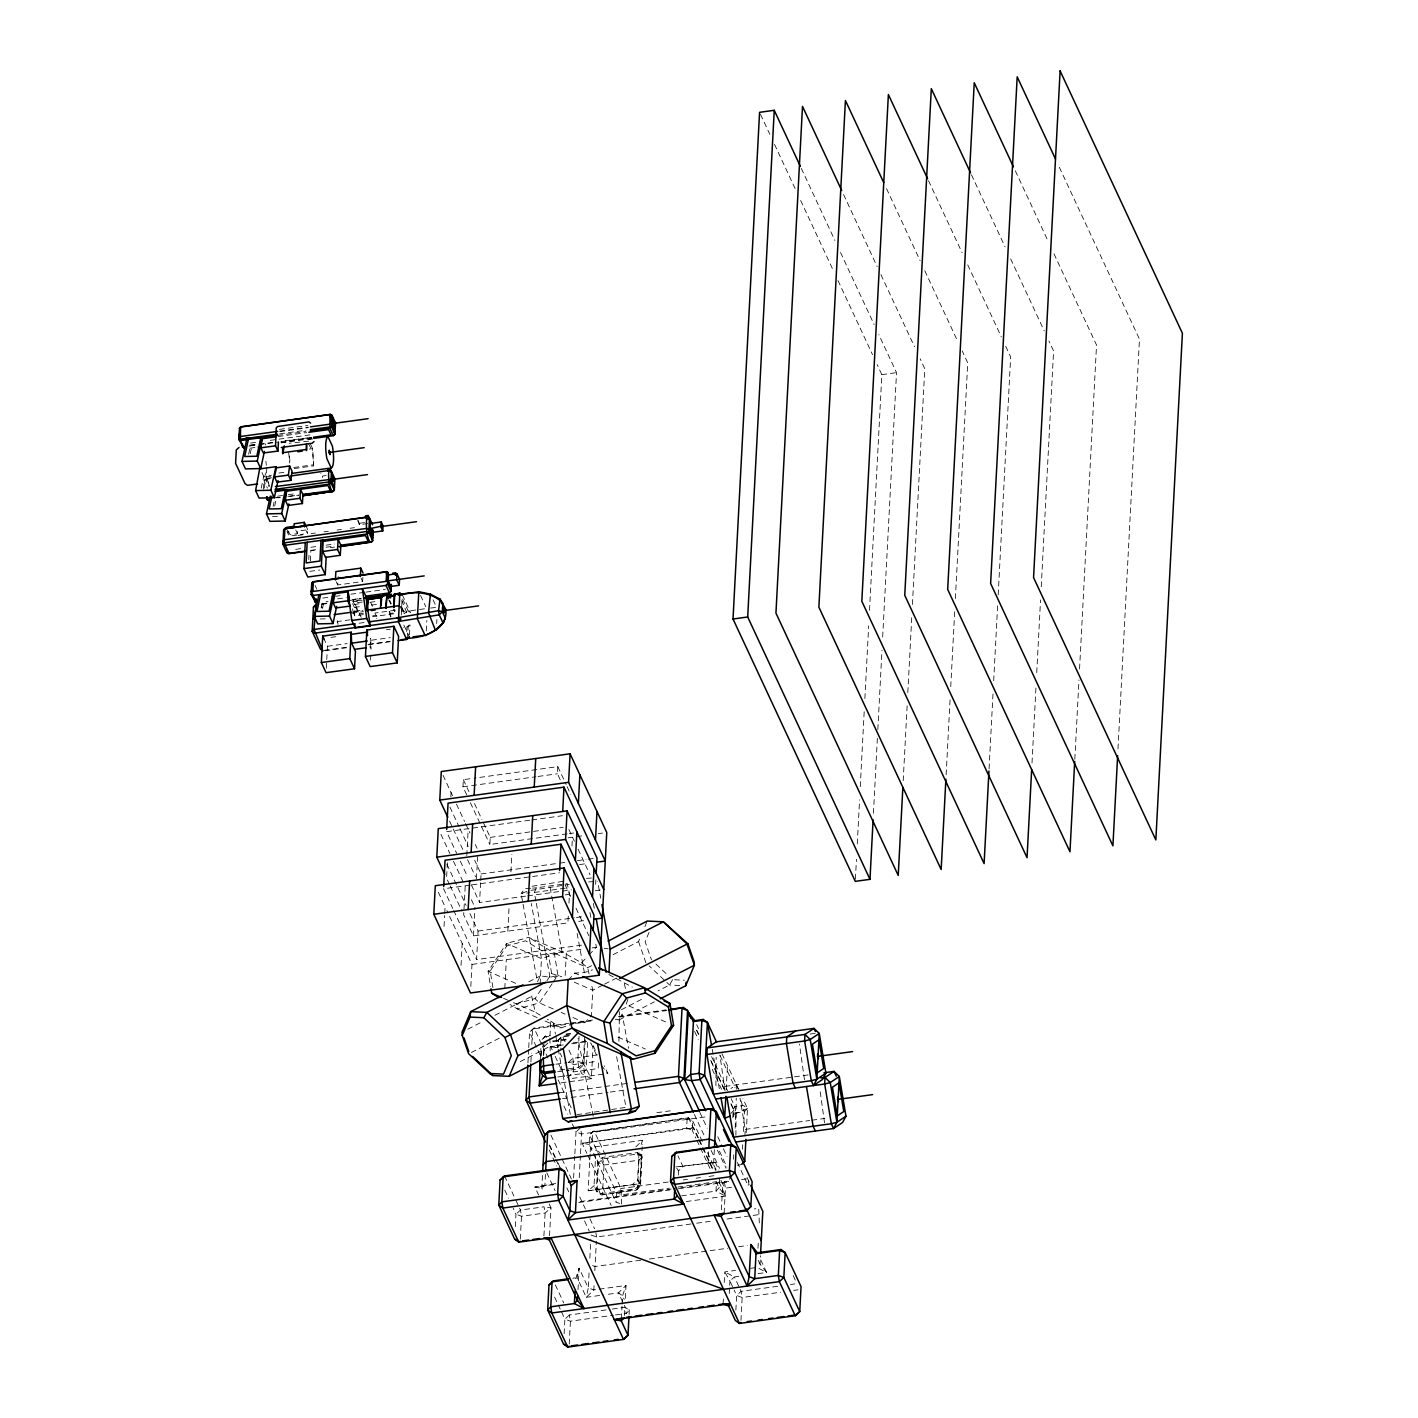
<?xml version="1.0" encoding="UTF-8"?>
<svg xmlns="http://www.w3.org/2000/svg" width="1418" height="1418" viewBox="0 0 1418 1418"><rect width="100%" height="100%" fill="white"/><g stroke="black" fill="none" stroke-linecap="round" stroke-linejoin="round"><path stroke-width="0.75" stroke-dasharray="5 3.75" d="M715.913 1085.798L716.161 1057.225M735.907 1135.41L736.226 1098.046M736.314 1089.272L736.35 1084.876L730.926 1088.51M263.5 489.175L263.943 480.684L265.538 479.195L269.03 486.675M264.599 488.04L265.042 479.532L271.99 478.309M266.832 467.231L266.123 480.631L263.429 483.113M271.529 477.724L266.584 478.415L269.562 486.09M288.315 531.023L290.034 534.692L297.461 533.682L297.585 531.112L307.741 529.712L307.529 533.558L304.108 526.22M308.61 441.158L289.237 443.249M310.79 448.07L308.468 443.728M294.253 468.543L313.644 465.884L312.403 448.673L308.096 449.258M308.752 559.596L308.982 555.253M313.644 465.884L312.704 448.832L310.099 443.267M310.365 561.014L310.897 550.663L316.834 549.847M326.3 668.286L327.452 646.289L324.297 639.518M362.866 577.339L362.654 581.54L337.732 584.978L338.175 576.559M363.345 614.632L354.748 615.82L354.376 607.4L352.603 603.607M367.865 523.579L359.569 524.713L358.329 520.495M370.169 647.211L370.647 638.206L371.091 649.196L368.733 644.109M370.523 660.079L370.878 653.556M401.259 615.075L402.109 598.892M406.682 631.542L407.126 623.246M407.533 638.88L408.384 622.715M409.483 634.927L409.997 624.824L408.171 626.756L403.35 627.412M426.269 630.904L426.818 620.535M436.673 623.583L436.886 619.56M444.047 926.468L444.614 915.496M444.738 913.298L445.075 906.705L437.967 891.443M447.379 862.8L446.564 878.167L449.276 883.963M450.835 796.916L451.066 792.52M466.682 794.754L462.959 786.795L463.349 779.67L471.928 778.482M461.045 965.392L462.197 943.431M465.193 886.339L463.686 914.894L473.47 935.88L567.927 922.852L568.388 914.078M466.806 855.603L468.17 829.246M470.829 986.379L471.981 964.417L446.883 910.569M473.47 935.88L474.977 907.325M476.466 878.788L477.618 856.826M581.575 945.132L476.59 959.596L478.079 931.059L469.819 913.352M525.511 896.176L479.568 902.504L480.613 882.74M480.72 880.543L481.074 873.967L474.658 860.194M567.147 833.855L489.866 844.508L490.238 837.382L482.829 821.465M504.826 988.24L506.332 959.685M507.821 931.147L509.08 906.988M510.923 871.857L511.845 854.292M515.319 1226.694L515.975 1214.216L513.174 1208.189M527.939 1062.915L528.63 1049.781M528.737 1047.583L529.552 1032.251L534.019 1028.085L568.671 1023.317M520.3 1239.137L521.505 1216.236L520.459 1210.05L514.858 1198.015M530.899 1061.905L531.36 1053.131M531.803 1044.375L532.619 1029.043L591.076 1020.978M540.134 984.057L541.463 958.603L531.271 903.461M540.293 1058.856L540.843 1048.469M540.825 1055.541L541.286 1046.892M541.144 1056.073L541.587 1047.76M560.216 779.758L557.434 773.785L557.806 766.642L474.073 778.181M543.36 1055.63L544.122 1041.113M543.768 1054.779L544.211 1046.466L541.516 1042.549M542.509 1175.433L541.836 1188.213L543.661 1192.148M549.865 1038.153L550.202 1050.862M549.971 1036.026L550.751 1021.173L547.224 1019.223M545.451 1174.352L544.902 1184.987L541.836 1188.213L534.905 1187.114L538.574 1194.984M543.909 1235.876L545.115 1212.993L544.069 1206.789L520.459 1210.05L515.975 1214.216L521.505 1216.236L545.115 1212.993L550.999 1207.888L549.174 1203.953M549.546 1235.716L550.999 1207.888L544.069 1206.789M561.085 1037.125L558.001 1040.351L557.611 1047.76L560.695 1044.552L561.085 1037.125L571.383 1035.707M565.162 975.566L566.438 951.407M568.972 903.089L569.433 894.315L565.126 894.9M571.968 845.997L572.411 837.223L568.122 837.808M579.076 1036.292L577.764 1061.196L578.81 1067.382L581.734 1073.674L591.359 1078.69L593.061 1046.2M564.134 1333.718L564.896 1319.148L561.156 1311.118M573.599 1177.95L574.751 1156.042M574.857 1153.844L576.009 1131.936L572.287 1123.96M584.695 1036.257L583.277 1063.216L591.359 1078.69L560.961 1082.873M569.221 1344.069L570.408 1321.186L569.38 1314.982L610.165 1309.363M585.226 1039.695L583.915 1064.581L579.448 1068.747L570.71 1069.952M579.235 1177.791L580.387 1155.883M580.494 1153.685L581.522 1133.975L580.494 1127.789L576.009 1131.936L581.522 1133.975L707.121 1116.657M595.613 884.336L595.844 879.94M587.637 1042.549L586.219 1069.526L581.734 1073.674L557.717 1076.989M578.012 1289.636L579.129 1268.224L588.293 1287.899L586.272 1297.31L603.448 1294.935M590.083 1153.986L588.151 1190.801L640.28 1183.622L642.212 1146.807M590.189 1151.824L590.42 1147.481L642.549 1140.302L642.319 1144.645M598.485 1062.968L598.183 1068.534L573.457 1071.937L567.944 1069.916M589.073 1272.992L588.293 1287.899L593.823 1289.919L626.012 1285.488L625.338 1298.339M589.853 1258.156L590.845 1239.19M600.044 1152.497L590.42 1147.481L595.56 1156.663L594.036 1185.696L596.978 1192.006L601.09 1194.984L636.026 1190.163L640.511 1185.997L642.035 1156.946L639.872 1152.302M594.036 1285.665L593.823 1289.919L586.272 1297.31L577.091 1277.618L579.129 1268.224L575.69 1278.575L577.091 1277.618L572.801 1278.221M594.816 1270.776L596.375 1241.211M618.904 1041.397L619.453 1011.708M619.684 1203.457L616.015 1202.11L616.511 1192.698L589.604 1134.985L592.671 1131.777L688.545 1117.809L692.658 1120.787L703.789 1144.663M621.527 1204.13L620.995 1188.532L594.089 1130.82L589.604 1134.985L589.108 1144.397L592.83 1152.355M621.368 1318.74L622.023 1306.244M622.13 1304.17L622.573 1295.839L626.012 1285.488L618.461 1292.861L605.592 1294.634M624.452 1315.461L624.895 1306.9M629.078 1314.433L629.291 1310.267L627.625 1306.669M638.986 1152.728L637.586 1179.705L640.511 1185.997L636.026 1190.163L633.102 1183.87L637.586 1179.705L640.28 1183.622L588.151 1190.801L594.036 1185.696L598.148 1188.674L601.09 1194.984L637.444 1189.206L638.969 1160.172L637.302 1152.604L602.349 1157.425L597.864 1161.59L596.34 1190.641L600.452 1193.619L635.406 1188.798L639.872 1184.633L641.397 1155.581L637.302 1152.604M678.336 1175.026L678.548 1170.86L676.865 1167.262M708.61 1151.859L708.061 1162.512L713.573 1164.533L716.32 1170.435M714.353 1149.643L713.573 1164.533L715.239 1162.264L718.908 1170.134M719.546 1178.5L719.068 1187.912L715.984 1191.12L681.633 1195.853M724.952 1090.726L719.936 1055.01M726.176 1089.715L727.452 1065.467M721.39 1209.909L722.737 1184.207L720.911 1180.272M724.137 1213.117L725.449 1188.124L724.403 1181.938L728.692 1181.354M723.091 1303.993L723.428 1297.576M724.208 1282.581L724.775 1271.875L735.499 1270.404M732.805 1117.632L733.266 1108.965L730.5 1103.044M733.673 1116.746L734.01 1110.17L730.305 1102.194M733.531 1159.162L733.762 1154.766M735.144 1128.303L735.96 1112.882L734.932 1106.696L731.192 1098.684M729.26 1293.535L729.579 1287.296M729.703 1285.204L729.915 1281.039L724.775 1271.875L734.4 1276.891L738.689 1276.289M742.465 1149.183L742.695 1144.769M743.404 1131.546L744.432 1111.712L740.604 1099.517M735.871 1310.037L736.633 1295.467L734.116 1290.061M744.893 1135.942L745.23 1129.402L740.001 1098.135M746.24 1132.734L747.499 1108.504L742.943 1098.72M740.958 1320.406L742.146 1297.505L741.118 1291.319L734.4 1276.891L729.915 1281.039L733.283 1288.253M757.974 1248.283L758.417 1239.811M759.304 1222.936L758.701 1208.313L754.358 1208.916M758.01 1273.63L766.589 1272.442L760.048 1264.218L760.491 1255.71M804.467 1079.772L799.451 1044.056M824.514 1122.79L819.852 1089.166M855.409 879.16L856.454 859.326M857.27 843.905L859.574 799.841M860.265 786.635L864.182 711.73M864.874 698.507L868.685 625.799M869.5 610.378L881.854 374.671L877.193 364.656M873.435 813.241L877.37 738.335M877.831 729.526L881.978 650.224M882.67 637.001L896.53 372.633L878.788 334.595M903.195 780.715L907.13 705.809M907.821 692.587L911.739 617.681M912.43 604.476L924.784 368.751L920.122 358.736M946.143 774.795L950.06 699.889M950.751 686.666L954.686 611.761M955.377 598.556L967.732 362.831L962.131 350.813M989.073 768.875L992.99 693.969M993.681 680.746L997.723 603.643M998.183 594.833L1010.662 356.911L1005.061 344.893M1032.003 762.955L1035.938 688.049M1036.735 672.628L1040.546 599.938M1041.237 586.715L1053.592 350.99L1048.93 340.976M1074.826 759.25L1078.974 679.931M1079.559 668.924L1096.539 345.07L1052.652 250.951M1117.987 748.917L1139.469 339.15L1058.253 164.931M248.629 454.221L250.525 445.341L257.066 444.472M250.206 453.778L252.014 445.305M261.196 488.182L263.748 476.324L271.476 475.26M273.142 506.368L274.064 502.078M274.702 506.066L276.031 499.845M321.124 608.074L322.382 602.136M322.542 608.304L323.907 601.923L328.054 601.356M641.166 1144.45L642.549 1140.302L634.998 1147.676M540.258 1015.253L535.26 1012.097L531.697 996.411L532.902 992.848M627.89 999.335L626.065 1004.688L667.63 1022.768M613.108 954.651L638.543 941.587L640.121 937.865M644.871 926.663L647.246 921.044M649.019 932.459L645.119 941.658L651.465 959.844M535.933 901.157L534.32 892.454L536.341 887.828L567.129 883.574L570.692 898.604M270.643 476.324L264.156 477.228L266.247 472.407M537.422 981.823L540.4 975.868L550.024 977.25L559.348 975.212L553.463 978.225M615.341 1019.329L619.187 1019.879L622.165 1013.923L628.529 1048.31M672.593 979.643L669.544 984.996L658.005 990.916M492.897 987.513L490.185 970.94L506.758 945.948L506.598 943.431L528.666 937.387L562.007 951.903L581.628 962.751L587.655 967.696L589.055 973.847M537.121 1017.575L517.322 1008.96L516.223 1003.749L535.065 998.609L542.172 987.885M546.905 980.76L551.637 973.617L548.589 954.97L525.599 940.79L506.758 945.948M552.098 983.755L539.389 1002.934L517.322 1008.96L509.984 1004.44M553.268 982.018L557.877 975.052L554.314 953.197L528.666 937.387M724.403 1181.938L722.737 1184.207L725.449 1188.124L731.883 1187.238M581.628 962.751L587.531 956.512M589.002 954.952L596.358 947.153L595.152 940.666M568.157 980.086L574.786 973.085L584.376 972.518L592.547 969.841M575.212 1023.247L584.801 1022.679L591.43 1015.66L592.759 990.207L591.377 984.074M546.391 1037.391L545.753 1036.026L541.268 1040.174L545.753 1036.026L550.113 1035.424M730.944 1113.378L734.01 1110.17M747.499 1108.504L744.432 1111.712L735.96 1112.882L733.266 1108.965L734.932 1106.696L743.404 1105.526L747.499 1108.504L730.057 1116.037M615.501 1314.965L626.224 1313.476L629.291 1310.267L625.196 1307.29L618.461 1292.861L622.573 1295.839L624.257 1299.455M567.413 1077.84L573.457 1071.937L573.847 1064.51L572.801 1058.324L568.512 1049.107M265.538 479.195L263.943 480.684L267.435 488.146M544.211 1046.466L548.677 1042.319L543.307 1042.496M569.38 1314.982L564.896 1319.148L570.408 1321.186L613.356 1315.266M678.336 1188.798L725.981 1182.24L730.465 1178.074M360.757 600.239L352.479 601.657L362.139 600.328M725.981 1182.24L727.381 1181.283L679.754 1187.859M528.79 981.841L540.4 975.868M467.834 1029.184L483.308 1021.244M494.917 1015.288L531.697 996.411M591.572 965.693L587.655 967.696L554.314 953.197M471.414 1052.475L500.802 1037.409M602.615 985.155L592.759 990.207L573.386 981.788M604.582 984.145L616.405 978.083M520.246 1061.603L549.422 1046.626L561.262 1048.31M621.421 1009.687L644.516 997.829M619.187 1019.879L654.389 1001.817M526.947 891.426L521.08 893.464L522.675 902.096M545.044 1021.031L560.908 1027.908L573.173 1023.92M560.695 1044.552L550.698 1046.679L554.278 1054.354M490.185 970.94L488.093 971.312L490.593 986.609M532.051 886.25L566.473 880.808M531.023 890.38L569.327 884.353M576.896 1114.69L626.012 1107.352L616.387 1055.346M281.065 442.593L311.606 437.825M279.506 429.388L307.883 425.471M279.86 431.09L308.255 427.173M279.86 431.586L308.255 427.669M279.736 433.855L305.933 430.239M277.573 435.415L305.898 431.515M278.194 436.531L306.66 432.596M250.596 443.072L257.154 442.168M270.253 440.36L276.794 439.456M278.992 439.155L311.73 434.635M249.728 445.305L257.739 444.206M248.965 446.103L254.956 445.27L257.42 447.06M259.21 444.632L278.442 442.062M281.048 441.618L311.588 437.418L281.065 441.317M281.048 442.895L311.57 438.676M308.38 439.562L312.758 438.96M249.94 448.194L255.931 447.379M881.854 374.671L896.53 372.633M293.774 467.497L313.165 464.82M278.867 473.045L285.461 472.141M326.122 475.544L322.648 476.023L322.577 477.299L320.84 473.559M277.538 496.194L286.135 495.006M288.279 494.705L296.876 493.517M289.733 496.335L298.507 495.13M359.64 523.295L365.489 522.48M291.913 535.72L303.629 534.107M298.028 535.437L302.371 534.834M311.038 533.629L315.381 533.044M324.066 531.839L328.391 531.254M337.076 530.048L341.419 529.446M350.086 528.258L354.429 527.656M295.688 549.369L302.194 548.465M310.879 547.277L317.384 546.373M326.051 545.186L334.737 543.98M326.051 547.242L334.488 546.072M310.702 550.379L317.224 549.493M330.234 547.702L334.577 547.1M309.815 571.348L319.706 570.001M322.772 598.077L333.567 596.588M335.729 596.287L340.036 595.684M350.831 594.195L363.77 592.423M365.933 592.121L385.359 589.445M337.519 598.857L346.293 597.652M326.92 603.111L320.486 603.997L322.329 607.967M361.218 617.379L352.905 599.53L360.633 598.467M352.976 599.53L361.555 598.343M321.78 604.281L328.232 603.394M349.998 600.399L361.714 598.768M362.281 602.03L354.553 603.093L354.482 604.458L362.21 603.377M369.938 602.313L377.737 601.25M354.376 607.4L360.792 606.514M371.498 605.043L377.932 604.157M354.996 611.105L363.557 609.935M353.348 611.973L363.008 610.644M351.877 613.232L363.469 611.637M363.416 613.285L359.552 613.817L359.481 615.164L353.011 601.303M395.445 610.219L374.937 613.037L376.798 618.532M372.81 615.784L376.674 615.252L377.294 618.957M390.429 616.653L388.638 609.811L390.304 613.374L395.462 612.665L393.796 609.102L395.197 613.604L372.544 616.724M402.322 594.851L410.635 612.682L408.171 610.91L403.368 611.566L400.603 605.628M424.443 608.818L406.931 611.229L404.254 613.728L400.762 606.266M350.122 619.808L337.129 621.598L337.519 623.938M359.108 623.229L365.543 622.342M330.943 637.391L337.378 636.505M386.387 629.752L390.287 629.22M327.452 646.289L347.162 643.577M371.569 640.209L390.287 637.621M323.8 650.419L347.41 647.175M368.893 644.215L390.358 641.255M325.094 650.702L346.577 647.742M368.042 644.782L389.507 641.822M462.959 786.795L535.951 776.745M538.113 776.444L557.434 773.785M529.676 820.224L446.564 831.675L456.649 853.317M531.856 819.923L562.485 815.704M490.238 837.382L563.23 827.314M569.309 833.571L573.599 832.969M576.718 836.62L583.153 835.734M598.183 833.678L602.473 833.075M481.074 873.967L557.629 863.402M559.809 863.101L566.367 862.197M577.303 860.691L586.059 859.485M588.24 859.184L594.816 858.28M579.519 864.59L588.098 863.402M469.819 885.151L443.568 888.767L452.732 908.442M471.999 884.85L559.49 872.797M534.32 892.454L568.671 887.721M527.691 895.875L571.436 889.848M595.188 890.77L601.622 889.866M478.079 931.059L574.325 917.783M576.506 917.481L583.064 916.577M578.668 921.381L585.102 920.495M471.981 964.417L583.613 949.032M592.192 947.862L596.482 947.259M570.834 1023.016L592.494 1020.038M618.478 1016.458L666.123 1009.882M619.241 1017.096L666.868 1010.538M544.335 1036.966L548.713 1036.363M566.19 1033.952L570.55 1033.35M566.048 1034.679L570.408 1034.076M564.541 1035.902L570.727 1035.051M552.364 1041.06L567.572 1038.969M553.055 1041.716L566.154 1039.908M573.049 1042.85L585.421 1041.149L590.934 1043.169L596.96 1056.091M563.265 1044.942L550.698 1046.679L555.891 1047.494M571.649 1043.79L586.308 1041.769M597.545 1054.921L572.801 1058.324L568.334 1062.49L573.847 1064.51L596.517 1061.391M555.927 1064.209L566.846 1062.702M569.026 1062.401L577.764 1061.196L583.277 1063.216L578.81 1067.382L556.955 1070.395M810.192 1034.023L816.254 1033.19M557.593 1071.76L568.512 1070.253M572.181 1078.442L607.808 1073.532L604.228 1065.857M559.366 1092.764L568.033 1091.576M570.196 1091.275L630.833 1082.927M562.574 1098.666L608.056 1092.392M610.219 1092.09L625.373 1089.999M725.183 1086.365L808.739 1074.862M656.889 1112.669L670.289 1110.826M745.23 1129.402L809.696 1120.504M811.858 1120.22L824.744 1118.43M555.643 1183.516L534.905 1187.114L554.225 1184.455M675.854 1166.943L715.239 1162.264L677.644 1166.89M737.431 1165.188L741.667 1164.603M668.215 1182.027L620.995 1188.532L616.511 1192.698L622.023 1194.736L669.261 1188.213M683.246 1179.953L687.535 1179.368M696.132 1178.181L700.421 1177.596M709 1176.408L715.452 1175.522M677.839 1187.043L716.48 1181.708L715.984 1191.12L725.608 1196.136L718.128 1180.077M580.139 1201.578L671.086 1189.046M741.579 1179.581L748.013 1178.695L749.058 1184.881L744.769 1185.466M578.721 1202.535L669.668 1189.986M686.206 1201.56L725.608 1196.136L719.068 1187.912L716.267 1181.938M591.076 1234.972L596.588 1236.992L694.483 1223.504M696.663 1223.202L711.889 1221.111M727.115 1219.001L759.747 1214.517M640.723 1260.23L595.046 1266.522L589.534 1264.484M649.426 1259.024L727.735 1248.23M738.618 1246.723L747.321 1245.536M750.53 1268.33L756.964 1267.444M612.31 1309.062L625.196 1307.29L626.224 1313.476M777.613 1286.286L741.118 1291.319L736.633 1295.467L742.146 1297.505L780.804 1292.188M790.5 1284.513L794.789 1283.91M793.672 1290.398L797.979 1289.813M259.264 444.188L272.345 442.451M274.986 497.807L279.311 497.31M287.925 496.353L298.719 495.148M430.611 608.056L436.602 607.383M586.503 878.398L592.157 877.955M588.771 881.943L597.598 881.287M530.686 888.253L525.014 888.678L521.08 893.464L529.907 892.791M532.565 888.111L536.341 887.828M250.525 445.341L254.85 445.234M276.475 497.771L280.516 497.683M272.469 516.436L280.551 516.258M320.255 618.957L328.338 618.78M674.56 979.749L684.398 980.21M679.63 985.475L669.544 984.996L649.125 965.853M604.245 948.288L608.198 948.855M551.637 973.617L561.758 976.736M608.836 974.574L632.268 987.105M574.786 973.085L578.739 974.804M515.744 983.33L488.093 971.312L506.598 943.431L541.463 958.603L562.007 951.903L550.007 887.012M553.215 1008.942L539.389 1002.934L535.065 998.609M561.12 1012.381L565.055 1014.083M572.961 1017.521L584.801 1022.679M618.124 1037.161L645.35 1049.001M503.55 998.325L511.49 1001.764M513.458 1002.632L535.26 1012.097M758.896 1268.436L766.589 1272.442L759.25 1256.702M550.751 1021.173L560.908 1027.908M655.985 964.098L668.073 975.407M601.25 1065.326L607.808 1073.532M676.758 1168.255L678.548 1170.86L683.033 1166.695L677.981 1155.883M1015.323 170.851L1047.991 240.936M971.454 174.768L1005.061 246.856M1010.662 258.874L1044.268 330.961M928.506 180.689L962.113 252.776M967.714 264.794L1001.321 336.881M886.516 188.594L920.122 260.699M924.784 270.714L957.451 340.799M843.568 194.514L877.175 266.619M880.915 274.631L914.521 346.719M801.312 168.37L834.918 240.475M840.519 252.493L874.126 324.58M760.509 114.326L769.832 134.356M774.512 144.37L795.977 190.42M800.638 200.434L833.305 270.537M837.985 280.534L872.513 354.642M721.975 1053.734L738.388 1088.935M736.35 1084.876L738.583 1089.68M720.078 1055.488L735.003 1087.517M696.681 1024.647L698.542 1028.653M711.606 1056.658L727.469 1090.672M696.841 1030.407L698.702 1034.396M710.79 1060.327L724.722 1090.229M696.522 1030.142L698.365 1034.094M711.216 1061.674L724.084 1089.254M694.59 1031.418L698.312 1039.394M712.244 1069.314L721.549 1089.237M557.806 766.642L566.154 784.562M567.076 786.547L570.78 794.505M793.194 1275.597L795.994 1281.624M747.02 1177.401L749.803 1183.374M737.342 1162.459L747.552 1184.385M717.792 1136.704L722.453 1146.719M723.375 1148.722L727.115 1156.716M719.44 1151.097L726.885 1167.049M568.902 829.477L574.414 841.282M578.083 849.152L589.994 874.729M699.783 1112.279L707.227 1128.232M717.437 1150.158L726.069 1168.255M694.377 1114.442L704.604 1136.385M711.109 1150.335L719.475 1168.272M758.205 1260.283L760.048 1264.218M707.493 1152.621L715.842 1170.541M698.489 1137.945L693.81 1127.913L686.631 1128.161L582.178 1143.298L586.857 1153.33M699.428 1139.948L702.229 1145.974M703.168 1147.977L713.449 1170.045M697.816 1137.715L688.545 1117.809L592.671 1131.777L592.175 1141.171L589.108 1144.397L582.178 1143.298L693.81 1127.913L692.161 1130.181L695.866 1138.158M698.755 1139.7L701.538 1145.673M702.459 1147.658L712.669 1169.549M696.787 1140.143L699.57 1146.116M700.51 1148.101L710.702 1169.992M433.075 599.814L435.716 605.486M565.002 884.602L570.497 896.406M576.009 908.211L588.842 935.756M420.543 595.454L425.754 606.638M402.641 599.016L408.171 610.91M401.719 600.027L407.551 614.933M401.684 606.975L404.467 612.931M400.461 606.833L403.492 614.845M357.602 520.512L359.569 524.713M403.829 625.054L409.377 636.948M389.631 600.168L391.297 603.731M388.727 599.725L391.226 605.096M593.238 1045.686L595.826 1051.234M463.349 779.67L468.915 791.599M474.481 803.545L481.89 819.462M470.386 802.73L480.596 824.62M481.517 826.605L489.866 844.508M361.094 578.225L362.654 581.54M370.842 602.756L372.509 606.319M443.054 775.345L452.856 796.384M456.472 804.13L464.572 821.518M465.476 823.45L469.961 833.075M475.296 844.508L477.068 848.336M565.073 1041.716L562.485 1036.186L558.001 1040.351L560.589 1045.881M449.896 807.072L459.06 826.747M459.981 828.715L468.224 846.422M560.199 1053.308L561.918 1056.995M353.082 612.257L354.748 615.82M449.559 821.075L463.083 850.073M467.568 859.698L475.579 876.873M336.19 581.664L337.732 584.978M555.165 1056.286L565.002 1077.396M602.349 1157.425L604.015 1164.993L602.49 1194.027L596.978 1192.006L598.502 1162.955L595.56 1156.663M306.022 526.043L307.741 529.712M460.318 861.187L467.656 876.927M471.325 884.797L479.568 902.504M265.272 443.869L265.804 444.986M593.752 1154.341L616.015 1202.11M541.463 1044.038L534.019 1028.085L529.552 1032.251L536.979 1048.203M542.385 1046.041L547.968 1058.005M558.196 1079.931L571.206 1107.848M440.945 834.351L449.861 853.476M453.476 861.222L463.385 882.475M471.414 899.703L474.073 905.428M587.796 1155.351L611.176 1205.495M295.742 529.995L297.461 533.682M537.901 1050.189L540.701 1056.18M563.939 1106.022L567.643 1113.999M446.9 864.165L466.15 905.482M266.584 478.415L269.633 484.956M315.08 585.457L316.817 589.197M261.993 472.584L264.156 477.228M286.542 528.63L289.963 535.986M287.003 531.59L288.563 534.941M450.18 885.895L461.896 911.03M453.654 910.409L476.59 959.596M550.946 1135.109L561.173 1157.035M562.095 1159.02L571.383 1178.961M579.749 1196.916L585.333 1208.88M589.977 1218.842L594.621 1228.803M549.617 1145L557.044 1160.952M557.965 1162.955L559.826 1166.943M549.245 1145.248L554.828 1157.212M555.75 1159.197L559.472 1167.174M584.571 1221.004L589.214 1230.984M549.227 1149.998L556.654 1165.95M566.881 1187.894L568.742 1191.882M546.781 1172.775L555.147 1190.712M504.56 1175.947L513.919 1196.012M555.342 1284.885L563.761 1302.947M504.755 1190.127L508.495 1198.157M554.615 1297.08L560.216 1309.115M593.203 1116.232L578.03 1038.419M638.543 941.587L645.97 962.911M624.328 983.649L625.675 989.534M598.396 885.523L600.753 898.232M593.362 903.39L594.55 909.86M589.959 912.554L591.164 919.041M577.126 933.381L584.376 972.518M536.341 903.337L550.024 977.25M553.463 1023.406L555.448 1034.147M555.856 1036.292L557.841 1047.033M558.231 1049.196L570.568 1115.806M523.065 904.241L537.032 979.678M712.226 1049.302L719.458 1089.414M595.897 1232.862L596.588 1236.992M390.304 613.374L390.925 617.078M337.395 620.659L338.016 624.381M352.657 608.801L353.242 613.055M289.414 456.064L290.016 462.02M288.669 452.502L289.733 462.959M265.91 461.329L266.318 465.299M687.127 1118.749L686.631 1128.161L692.161 1130.181L692.658 1120.787L687.127 1118.749M642.035 1156.946L638.969 1160.172L604.015 1164.993L598.502 1162.955L602.987 1158.79L637.923 1153.968L642.035 1156.946"/><path stroke-width="1.5" d="M330.589 414.393L240.581 427.066L240.351 440.537L243.843 448.017L238.898 439.491L239.482 428.201L241.078 426.729L330.589 414.393L332.06 415.456L335.534 422.918L334.949 434.192L333.354 435.68L313.733 438.375M312.811 591.483L313.325 581.717L386.706 571.614L388.16 572.659L387.575 583.932L391.049 591.412L389.454 592.901L365.809 596.145L362.317 588.683L366.73 618.425L370.222 625.887L355.28 627.961L351.788 620.481L347.729 590.686L348.243 591.82L335.091 593.628L333.124 602.774L335.57 608.003L350.211 606.071L347.782 600.842L348.154 593.61M330.093 414.73L329.862 428.201L333.354 435.68L334.949 434.192L331.457 426.729L332.06 415.456L330.093 414.73L331.617 423.947L335.091 431.426L333.567 431.639M386.192 581.38L386.706 571.614L388.443 575.336M242.531 444.188L242.372 446.954L243.914 446.741L243.843 448.017M266.832 499.42L268.8 500.146L266.832 499.42L266.974 496.654M277.556 434.156L238.898 439.491L240.351 440.537L247.051 437.861L262.312 437.524L260.877 447.787L263.323 452.998L277.963 451.066L275.535 445.837L276.262 427.828L277.503 426.534L308.964 421.908L310.613 423.096M277.963 451.066L278.442 442.062M284.291 445.837L282.802 453.813L282.59 447.645M339.274 546.745L371.445 542.013L372.686 540.737L368.769 532.335L369.513 518.066L367.865 516.879L284.876 528.613L283.653 529.889L282.891 544.175L286.808 552.559L288.457 553.747L305.047 551.46M286.542 528.63L286.613 527.354L294.022 526.326L294.164 523.756L304.321 522.356L306.022 526.043M286.968 549.44L286.808 552.559L289.024 553.375L306.377 550.982M302.424 503.532L299.978 498.303L300.456 489.299L302.903 494.527L302.424 503.532L287.765 505.482L285.337 500.253L286.773 489.99L275.181 490.256M306.767 445.412L306.501 450.552L306.288 444.366M304.321 522.356L304.108 526.22L300.208 526.752M326.175 557.203L325.254 574.609L307.83 577.02L303.931 568.618L305.295 542.491M307.192 542.243L306.111 562.928L319.936 561.032L321.017 540.329M312.829 582.054L311.286 591.696L314.778 599.176L316.303 598.963L316.09 603.005L311.145 594.479L311.73 583.206L312.829 582.054L386.192 571.95L388.16 572.659M313.449 607.099L312.173 631.365L320.486 649.196L322.95 650.986L314.016 629.432L316.143 604.6L313.449 607.099L315.292 605.167M314.778 599.176L314.619 601.941L316.161 601.728M325.254 574.609L321.354 566.225L322.719 540.098L322.772 551.496L325.52 557.363L340.302 555.324L340.834 545.203L338.087 539.319L337.555 549.457L340.302 555.324M327.859 471.325L327.966 469.429L330.252 469.11L334.914 478.841L334.329 490.114L333.23 491.266L303.009 495.697L333.23 491.266L324.616 492.241M329.136 452.75L329.26 450.18L330.022 454.646L329.136 452.75L330.146 452.076M333.833 479.993L334.914 478.841L333.46 477.777C326.583 456.702 327.611 488.2 332.734 491.603L334.329 490.114L330.855 482.652L331.44 471.379L329.986 470.315L290.814 475.987M333.07 423.769L333.195 421.199L333.957 425.666L333.07 423.769L334.081 423.096M350.707 641.202L355.439 651.358L354.535 668.764L326.069 672.681L321.337 662.525L322.719 636.133L351.185 632.198L351.629 643.187L367.297 641.025M332.45 479.709L332.592 477.122L333.336 481.588L332.45 479.709L333.46 479.018M335.41 579.997L335.853 571.578L360.775 568.139L363.079 573.12M354.535 668.764L349.803 658.608L351.185 632.198M360.332 576.559L360.775 568.139M365.489 518.013L365.596 515.868L368.184 515.514L372.65 524.784M367.989 519.094L368.184 515.514M371.197 531.342L369.992 531.502L370.417 523.472L381.247 521.984L383.02 525.794L382.754 530.935L371.924 532.424L371.782 535.33L372.969 535.153L371.356 528.435L373.129 532.246M367.333 611.105L367.936 599.53L382.116 597.297L367.936 599.53M365.454 656.445L366.837 630.035L393.867 626.313L398.6 636.469L397.217 662.88L370.187 666.602L365.454 656.445L392.485 652.723L397.217 662.88M367.581 635.636L366.837 630.035M373.235 530.172L372.686 540.737L370.896 542.385C365.206 540.542 364.869 504.631 370.222 521.913M381.247 521.984L380.963 527.124L382.754 530.935M381.477 526.787L381.619 524.217L382.364 528.684L381.477 526.787L382.506 526.113M380.503 608.233L381.141 596.092L387.149 594.816L388.798 598.378L388.975 595.028M381.176 605.362L381.584 597.652M385.661 607.524L387.149 594.816M386.121 608.517L386.724 596.943L395.179 595.489L386.724 596.943M388.213 580.831L388.532 574.857L396.951 573.705L399.557 579.306L399.238 585.279L390.836 586.449L388.213 580.831L396.632 579.678L399.238 585.279M390.535 597.917L391.545 594.213L365.826 597.758M391.049 591.412L391.421 584.393M394.204 594.302L399.007 593.628L402.322 594.851L399.858 593.061L394.204 594.302L394.027 607.418L394.647 595.844M395.374 575.336L395.516 572.801L392.68 573.191M392.485 652.723L393.867 626.313M396.632 579.678L396.951 573.705M443.568 610.981L443.71 608.393L444.454 612.86L443.568 610.981L444.578 610.289M430.416 594.124L428.537 612.806L435.415 630.23L442.965 622.856L445.358 618.248L442.345 611.796L442.806 603.022C431.072 591.359 413.365 591.058 398.263 595.011L418.806 591.714L430.416 594.124L440.041 599.123L445.819 609.474C448.336 630.602 421.89 638.437 405.513 638.348M447.787 817.247L439.775 800.089L441.282 771.534L570.089 753.791L606.762 832.49L599.282 975.212L470.475 992.972L433.802 914.273L435.291 885.718L564.098 867.976L600.789 946.675M444.791 874.339L436.779 857.181L438.286 828.626L567.094 810.883L603.784 889.582M443.674 886.569L445.057 860.23L560.996 844.242L594 915.071L593.203 930.456M446.67 829.477L448.053 803.137L563.974 787.15L596.996 857.979L596.198 873.364M468.153 909.541L469.642 880.986M471.13 852.448L472.637 823.893M474.126 795.356L475.633 766.801M500.093 1180.113L498.781 1205.087L514.681 1239.19L518.775 1242.168L746.329 1210.795L750.813 1206.647L752.125 1181.655L736.226 1147.552L732.131 1144.574L676.315 1152.267L671.831 1156.432L670.519 1181.407L677.237 1195.835L683.795 1204.059L567.874 1220.047L569.912 1210.635L571.206 1185.661L564.488 1171.233L560.376 1168.255L504.56 1175.947L500.093 1180.113L504.56 1175.947M528.258 901.245L529.747 872.708M531.254 844.153L532.743 815.616M534.231 787.061L535.738 758.524M527.815 1065.113L525.989 1100.155L545.505 1142.039M530.775 1064.085L529.056 1096.947L530.084 1103.133L544.955 1135.038M540.187 1060.93L539.744 1069.225L542.686 1075.518L546.781 1078.495L555.519 1077.29M540.595 1059.884L539.23 1085.869L556.618 1083.476M540.932 1060.221L540.382 1070.59L544.494 1073.568L555.413 1072.061M543.254 1057.704L543.856 1072.203L546.781 1078.495L539.23 1085.869L542.686 1075.518M542.722 1171.179L544.601 1135.269L549.085 1131.121L712.244 1108.628L716.356 1111.606L732.149 1145.496M559.614 870.599L560.996 844.242M562.716 811.309L563.974 787.15M545.682 1170.098L547.685 1132.06L712.244 1108.628M599.282 975.212L562.609 896.513L564.098 867.976M593.699 919.307L602.278 918.12L565.587 839.421L567.094 810.883M596.677 862.215L605.273 861.027L568.583 782.328L570.089 753.791M568.512 1278.806L553.481 1280.879L548.996 1285.045L547.685 1310.019L563.584 1344.122L567.696 1347.1L623.512 1339.407L627.997 1335.242L628.972 1316.507M568.157 980.086L566.828 1005.539L571.933 1028.05L577.959 1032.995L597.581 1043.861L633.013 1059.264L655.081 1053.237L673.568 1025.356L669.987 1003.501L644.357 987.69L598.68 967.838L602.402 970.107M572.393 917.499L573.882 888.962M575.371 860.407L576.878 831.87M578.367 803.315L579.873 774.777M589.498 954.225L591.005 925.688M592.494 897.133L594 868.596M595.489 840.041L596.978 811.504M575.034 1291.054L574.379 1303.55L584.003 1308.566L550.982 1237.719L543.803 1237.967L549.315 1239.988L577.445 1300.341L584.003 1308.566M577.675 1296.052L577.445 1300.341L574.379 1303.55L550.769 1306.811L547.685 1310.019L551.797 1312.997L567.696 1347.1L569.097 1346.161M608.942 972.464L610.165 949.121L601.923 904.595M674.738 1188.355L674.17 1199.061L683.795 1204.059M691.009 1018.337L688.262 1012.417L693.402 1021.58L701.875 1020.411L707.405 1022.449L704.622 1075.34L700.137 1079.506L691.665 1080.676L684.734 1079.594L688.262 1012.417L694.82 1020.641L703.293 1019.471L707.405 1022.449L716.515 1042M825.896 1073.178L816.857 1079.24L811.273 1080.693L713.555 1094.164L706.908 1054.443L707.245 1047.902L716.285 1041.84L814.003 1028.387L819.25 1033.456L825.896 1073.178L822.546 1079.452L813.507 1085.514L811.273 1080.693L804.626 1040.972L804.963 1034.431L814.003 1028.387L815.51 1031.577M873.098 819.852L869.978 879.337L855.302 881.358L733.017 619.01L759.569 112.323L774.246 110.303L800.372 166.367M708.84 1147.605L710.826 1109.567L716.356 1111.606L714.459 1147.516M869.978 879.337L747.694 616.99L774.246 110.303M730.057 1116.037L724.687 1118.377L725.839 1096.327M745.886 1139.363L744.734 1161.395L742.695 1163.54M718.696 1304.595L723.091 1303.993L728.604 1306.031L735.322 1320.459L739.434 1323.437L795.25 1315.744L799.734 1311.579L801.046 1286.605L785.147 1252.502L781.034 1249.524L757.425 1252.768L750.866 1244.543L749.183 1276.661L747.144 1286.073L714.14 1215.244L724.137 1213.117L721.071 1216.325L714.14 1215.244M760.597 1253.583L762.813 1211.291L750.742 1185.377M817.548 1056.694L817.672 1054.123L818.434 1058.59L817.548 1056.694L818.558 1056.002M813.507 1085.514L816.857 1079.24L819.25 1033.456L810.21 1039.518L804.626 1040.972L706.908 1054.443M837.595 1099.712L837.737 1097.142L838.481 1101.609L837.595 1099.712L838.623 1099.039M735.836 1142.004L833.571 1128.533L836.904 1122.258L839.314 1076.492L834.068 1071.405L823.947 1072.788M902.858 787.327L898.232 875.438L775.947 613.108L802.499 106.403L841.707 190.508M945.895 779.191L941.162 869.518L818.877 607.188L845.429 100.483L883.715 182.603M988.949 771.073L984.11 863.597L861.825 601.267L888.377 94.563L927.585 178.686M1031.666 769.566L1027.04 857.695L904.755 595.347L931.307 88.66L970.515 172.766M1074.702 761.448L1069.97 851.775L947.685 589.427L974.237 82.74L1013.445 166.845M1117.65 755.528L1112.917 845.855L990.633 583.507L1017.185 76.82L1055.453 158.922M577.959 1032.995L563.23 1048.593L509.168 1076.333L493.021 1075.571L489.724 1073.479L468.596 1053.68L462.233 1035.495L470.049 1017.078L470.723 1011.637L522.976 984.819M660.256 998.804L685.692 985.758L686.135 982.125M290.85 480.347L288.403 475.119L289.591 465.99L276.439 467.816L274.472 476.944L276.918 482.173L290.85 480.347L292.037 471.219L289.591 465.99M240.776 440.449L239.039 436.709L240.581 427.066M264.422 451.42L260.752 468.543L245.474 468.897L241.999 461.417L247.051 437.861M248.699 437.825L244.711 456.49L256.818 456.224L260.823 437.559M260.752 468.543L257.261 461.08L262.312 437.524M278.017 480.578L274.348 497.718L259.069 498.055L255.594 490.593L259.831 467.94M274.348 497.718L270.856 490.238L275.907 466.682L260.256 468.844M288.882 503.886L285.213 521.009L269.934 521.363L266.46 513.883L270.271 496.105M271.901 496.176L269.154 508.956L281.278 508.69L285.284 490.025M285.213 521.009L281.721 513.546L286.773 489.99M336.669 606.408L333 623.53L317.721 623.885L314.247 616.405L318.908 594.674M320.61 594.426L316.958 611.477L329.065 611.211L333.035 592.724M333 623.53L329.508 616.068L334.559 592.511L335.091 593.628M333.957 429.884L335.534 422.918L334.081 421.855M509.168 1076.333L517.871 1055.79L571.933 1028.05L607.365 1043.453L633.013 1059.264M685.692 985.758L694.395 965.215L694.164 961.883L687.819 943.697L663.376 921.824L647.246 921.044L608.109 941.144M655.081 1053.237L654.903 1050.72L671.494 1025.728L668.445 1007.081L669.987 1003.501L664.032 1000.913M715.789 1098.968L824.673 1084.008L830.257 1082.554L839.314 1076.492L845.961 1116.196L842.611 1122.471L833.571 1128.533L831.32 1123.73L824.673 1084.008L825.028 1077.467L834.068 1071.405L836.301 1076.209M470.049 1017.078L483.822 1017.734L486.853 1012.399L545.629 982.249M654.903 1050.72L636.079 1055.861L613.072 1041.698L610.024 1023.052L626.614 998.059L645.456 992.901L668.445 1007.081M550.982 1055.081L562.733 1118.536L568.175 1121.851L628.28 1113.555L631.418 1109.053L639.27 1106.341L630.124 1056.906M444.472 611.3L445.819 609.474M549.315 1239.988L550.982 1237.719M728.604 1306.031L730.27 1303.762L723.091 1303.993M628.28 1113.555L635.317 1111.127L639.27 1106.341M313.998 441.547L312.208 443.214L281.296 447.468M371.622 538.893L372.845 537.617L368.928 529.215L366.73 528.4L284.291 539.762L283.068 541.056L284.628 544.406M312.811 619.241L314.654 617.309M399.858 593.061L398.369 621.616L406.682 639.447L409.377 636.948L406.682 639.447L398.086 640.635M543.059 1164.798L546.125 1161.59L709.284 1139.097L714.796 1141.135L717.597 1147.109M677.237 1195.835L674.17 1199.061L575.424 1212.674L569.912 1210.635L563.176 1196.207L564.488 1171.233L558.976 1169.194L503.16 1176.887L501.848 1201.861L502.876 1208.065L518.775 1242.168L520.193 1241.211M622.342 1318.031L614.331 1319.733L621.261 1320.814L624.328 1317.606M567.874 1220.047L575.424 1212.674L577.108 1180.556L568.512 1181.743M747.144 1286.073L754.713 1278.699L778.322 1275.438L783.835 1277.476L799.734 1311.579L795.25 1315.744L779.351 1281.624L778.322 1275.438L779.634 1250.463L781.034 1249.524M239.482 428.201L241.078 426.729M283.653 529.889L285.443 528.24M311.73 583.206L313.325 581.717M311.145 594.479L312.598 595.542L385.98 585.421L387.575 583.932M544.601 1135.269L549.085 1131.121M671.831 1156.432L676.315 1152.267M548.996 1285.045L553.481 1280.879M741.756 1164.178L744.734 1161.395L704.622 1075.34L699.109 1073.32L690.637 1074.49L684.734 1079.594M571.206 1185.661L577.108 1180.556L569.114 1182.257M238.986 447.468L236.292 449.967L235.601 463.367L244.995 483.538L247.459 485.328L257.456 483.946M289.024 553.375L284.132 542.881L284.876 528.613L367.315 517.251L369.513 518.066M418.806 591.714L417.371 618.833L425.205 635.636L436.354 629.592M443.905 622.218L442.965 622.856L439.226 614.827L438.534 610.679L440.041 599.123L443.781 607.152M690.336 1016.458L687.553 1010.485L683.441 1007.507L669.03 1010.236M694.82 1020.641L693.402 1021.58L690.637 1074.49L691.665 1080.676L705.668 1110.702M703.293 1019.471L701.875 1020.411L699.109 1073.32L700.137 1079.506L718.802 1119.529M560.376 1168.255L558.976 1169.194L557.664 1194.169L558.692 1200.372L623.512 1339.407L627.997 1335.242L621.261 1320.814M795.799 1030.886L786.76 1036.948L786.423 1043.488L793.07 1083.21L795.303 1088.014M732.131 1144.574L674.897 1153.224L673.585 1178.198L674.631 1184.385L739.434 1323.437L740.852 1322.48M726.955 1097.479L733.602 1137.183L831.32 1123.73L836.904 1122.258L845.961 1116.196M757.425 1252.768L756.007 1253.725L754.713 1278.699L749.183 1276.661L721.071 1216.325M383.02 525.794L370.151 528.613M483.822 1017.734L504.95 1037.533L566.828 1005.539L603.784 1021.616L610.024 1023.052M610.165 949.121L663.376 921.824L686.95 943.909L694.395 965.215L645.491 990.313M619.577 978.473L687.819 943.697M568.175 1121.851L571.684 1120.628M275.34 486.551L334.914 478.841M671.494 1025.728L673.568 1025.356M562.733 1118.536L631.418 1109.053L620.854 1051.961M333.567 423.433L368.095 418.682M239.039 436.709L277.68 431.391M310.436 426.871L331.617 423.947M310.294 429.636L331.457 426.729L329.862 428.201L310.258 430.912M240.351 440.537L277.573 435.415M262.844 438.641L275.996 436.833M308.858 432.295L328.551 429.583L330.997 434.812L313.484 437.223M282.324 452.767L306.022 449.506M297.886 451.739L302.194 451.154M329.632 452.413L364.16 447.663M292.285 473.346L331.227 467.975A17.938 4.36 82.2 0 0 332.379 446.121L328.054 436.85A17.938 4.36 82.2 0 0 326.902 458.705L331.227 467.975M332.964 479.355L367.475 474.605M275.181 489.334L328.887 481.925L330.855 482.652L329.26 484.123L274.897 491.621M287.305 491.107L327.948 485.505L330.376 490.734L302.903 494.527M303.168 495.414L333.23 491.266M290.442 528.099L296.309 527.301M381.991 526.45L416.52 521.7M323.304 541.357L365.507 535.543L368.237 541.41L340.834 545.203M338.92 546.497L369.283 542.314M322.772 551.496L337.555 549.457M303.931 568.618L321.354 566.225M398.316 579.466L424.195 575.903M311.286 591.696L387.717 581.167L391.191 588.647M364.497 597.935L368.361 597.403L366.872 610.112L398.387 605.77M367.315 598.006L390.694 594.78M334.099 614.632L351.416 612.239M371.232 610.555L375.132 610.024M351.788 620.481L366.73 618.425M444.082 610.626L478.593 605.876M397.058 617.84L438.534 610.679L442.345 611.796L439.226 614.827L399.876 621.261M354.801 623.814L314.016 629.432L312.173 631.365L314.636 633.155L398.369 621.616L401.046 619.117L397.749 617.894L369.832 621.74M352.107 634.201L367.758 632.038M412.922 636.877L426.056 635.069M401.081 639.766L407.533 638.88M354.518 649.355L366.252 647.742M321.337 662.525L349.803 658.608M733.017 619.01L747.694 616.99M439.775 800.089L568.583 782.328M436.779 857.181L565.587 839.421M433.802 914.273L562.609 896.513M670.448 1009.297L683.441 1007.507M553.747 1064.51L542.81 1066.017L539.744 1069.225L543.856 1072.203L554.775 1070.696M707.245 1047.902L804.963 1034.431L810.21 1039.518L816.857 1079.24M818.062 1056.357L852.572 1051.589M559.366 1092.764L529.056 1096.947L525.989 1100.155L530.084 1103.133L560.411 1098.968M635.158 1082.324L678.478 1076.351L683.99 1078.389L699.428 1111.109M634.041 1088.811L679.506 1082.537L683.99 1078.389L687.553 1010.485L682.023 1008.446L678.478 1076.351L679.506 1082.537L693.455 1112.456M820.969 1078.017L825.028 1077.467L830.257 1082.554L836.904 1122.258M838.109 1099.375L872.637 1094.625M522.338 1240.927L528.772 1240.041M533.062 1239.438L539.514 1238.552M730.571 1212.23L734.861 1211.628M739.168 1211.043L747.747 1209.855M567.094 1279.763L552.063 1281.819L550.769 1306.811L551.797 1312.997L779.351 1281.624L783.835 1277.476L785.147 1252.502L779.634 1250.463L756.007 1253.725L750.866 1244.543M626.526 1317.304L630.921 1316.702M635.299 1316.099L641.893 1315.177M646.271 1314.575L652.865 1313.671M657.261 1313.068L661.639 1312.465M668.232 1311.561L672.611 1310.941M677.006 1310.338L683.582 1309.434M687.978 1308.832L692.356 1308.229M698.95 1307.325L703.328 1306.722M707.724 1306.102L714.317 1305.198M614.331 1319.733L730.27 1303.762M571.259 1345.859L577.693 1344.973M581.983 1344.388L588.417 1343.484M592.724 1342.899L599.158 1342.013M603.448 1341.428L607.737 1340.825M614.189 1339.939L618.478 1339.354M747.286 1321.594L751.575 1321.009M758.027 1320.123L762.317 1319.52M768.751 1318.634L773.04 1318.049M777.348 1317.446L783.782 1316.56M788.071 1315.975L796.668 1314.787M260.877 447.787L275.535 445.837M274.472 476.944L288.403 475.119M285.337 500.253L299.978 498.303M333.124 602.774L349.448 600.612L348.491 593.575M303.027 494.652L307.351 494.173M311.659 493.694L320.291 492.72M629.663 1111.552L635.317 1111.127M241.999 461.417L257.261 461.08M255.594 490.593L270.856 490.238M266.46 513.883L281.721 513.546M314.247 616.405L329.508 616.068M489.724 1073.479L503.496 1074.135L511.295 1055.719L504.95 1037.533M329.472 470.652L331.44 471.379M574.591 1234.475L723.534 1289.316M514.681 1239.19L518.35 1240.537M563.584 1344.122L567.271 1345.469M582.692 976.523L622.272 993.734L626.614 998.059M490.965 988.789L491.674 993.149L501.582 997.457M491.674 993.149L498.994 997.669M472.602 1056.428L493.021 1075.571M815.368 1131.032L813.117 1126.229L806.47 1086.507M723.464 1129.543L729.065 1141.543M746.4 1208.916L761.271 1240.821M331.156 415.066L332.202 417.335M331.457 416.254L333.212 419.994M395.516 572.801L396.88 575.743M385.98 585.421L389.454 592.901M330.997 479.869L334.471 487.349M275.907 466.682L276.439 467.816M266.566 496.743L268.303 500.483M312.598 595.542L316.09 603.005M322.719 636.133L324.297 639.518M517.871 1055.79L510.427 1034.484L486.853 1012.399L470.723 1011.637L462.02 1032.18L462.233 1035.495M464.041 1037.976L468.773 1051.553M645.456 992.901L644.357 987.69L622.272 993.734L603.784 1021.616L607.365 1043.453M332.06 415.456L335.091 431.426M596.145 918.474L606.124 972.358M597.581 1043.861L610.325 1112.793M563.23 1048.593L575.992 1117.526M707.405 1022.449L711.481 1045.066M720.982 1097.798L724.687 1118.377M386.192 571.95L387.717 581.167M365.809 596.145L370.222 625.887M354.695 623.707L355.28 627.961M730.713 1145.531L729.401 1170.506L730.447 1176.692L746.329 1210.795L750.813 1206.647L734.914 1172.544L736.226 1147.552L730.713 1145.531M1060.115 70.9L1033.562 577.587L1155.847 839.935L1182.399 333.248L1060.115 70.9M284.132 542.881L282.891 544.175L284.539 545.363L366.978 534.001L368.769 532.335L366.553 531.52L284.132 542.881M501.848 1201.861L498.781 1205.087L502.876 1208.065L558.692 1200.372L563.176 1196.207L557.664 1194.169L501.848 1201.861M673.585 1178.198L670.519 1181.407L674.631 1184.385L730.447 1176.692L734.914 1172.544L729.401 1170.506L673.585 1178.198M818.913 1039.819L812.39 1044.197L817.193 1072.877L823.716 1068.498L818.913 1039.819M838.977 1082.838L832.437 1087.216L837.24 1115.913L843.781 1111.535L838.977 1082.838"/></g></svg>
